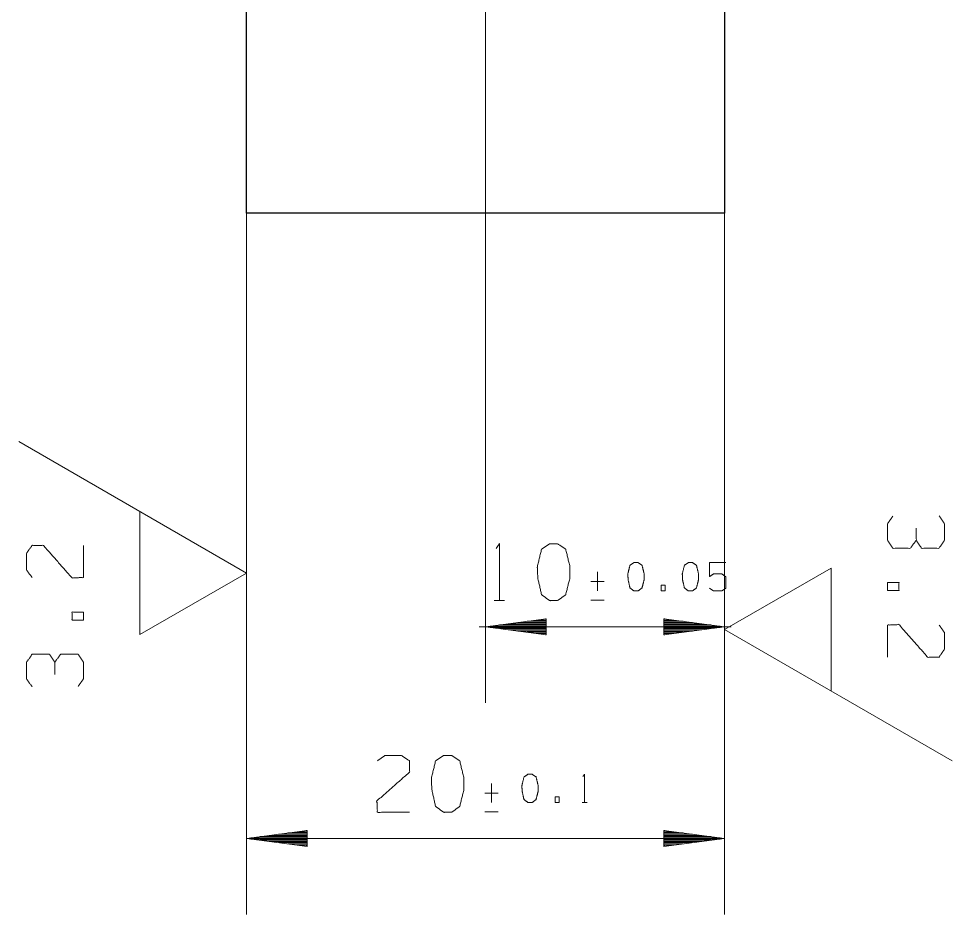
# Model space of a CAD drawing. Header units: millimetres. Extents: x 0 to 420, y 0 to 297.
# Drawn here: x 318.57 to 357.61, y 87.22 to 124.67 of the extents above; entities that cross this region are included whole.
import ezdxf

# ---------------------------------------------------------------- set-up
doc = ezdxf.new("R2010")
doc.units = ezdxf.units.MM
doc.layers.add('101', color=7, linetype='Continuous', true_color=0xffffff)

msp = doc.modelspace()

# ---------------------------------------------------------------- linework, layer by layer
at = {"layer": '101', "color": 22, "linetype": 'Continuous', "lineweight": 18}
for p, q in [((338.094, 152.039), (338.094, 96.066)), ((328.094, 116.539), (328.094, 87.215)), ((348.094, 116.539), (348.094, 96.066)), ((348.094, 116.539), (348.094, 87.215)), ((328.094, 97.678), (328.094, 105.298)), ((348.094, 102.938), (348.094, 95.318)), ((340.634, 99.576), (338.094, 99.241)), ((340.634, 99.572), (340.602, 99.572)), ((340.634, 99.572), (340.602, 99.572)), ((340.634, 98.907), (340.634, 99.576)), ((348.094, 99.241), (345.554, 99.576)), ((345.554, 99.576), (345.554, 98.907)), ((345.554, 99.572), (345.586, 99.572)), ((345.554, 99.572), (345.586, 99.572)), ((337.827, 99.241), (348.361, 99.241)), ((338.094, 99.241), (340.634, 98.907)), ((340.634, 99.267), (338.287, 99.267)), ((340.634, 99.216), (338.287, 99.216)), ((340.634, 99.318), (338.673, 99.318)), ((340.634, 99.165), (338.673, 99.165)), ((340.634, 99.368), (339.059, 99.368)), ((340.634, 99.419), (339.445, 99.419)), ((340.634, 99.47), (339.831, 99.47)), ((340.634, 99.521), (340.216, 99.521)), ((345.554, 99.521), (345.972, 99.521)), ((345.554, 99.47), (346.358, 99.47)), ((345.554, 99.419), (346.744, 99.419)), ((345.554, 99.368), (347.129, 99.368)), ((345.554, 99.318), (347.515, 99.318)), ((345.554, 99.267), (347.901, 99.267)), ((345.554, 98.907), (348.094, 99.241)), ((345.554, 99.216), (347.901, 99.216)), ((345.554, 99.165), (347.515, 99.165)), ((340.634, 99.114), (339.059, 99.114)), ((340.634, 99.064), (339.445, 99.064)), ((340.634, 99.013), (339.831, 99.013)), ((340.634, 98.962), (340.216, 98.962)), ((340.634, 98.911), (340.602, 98.911)), ((340.634, 98.911), (340.602, 98.911)), ((345.554, 99.114), (347.129, 99.114)), ((345.554, 99.064), (346.744, 99.064)), ((345.554, 99.013), (346.358, 99.013)), ((345.554, 98.962), (345.972, 98.962)), ((345.554, 98.911), (345.586, 98.911)), ((345.554, 98.911), (345.586, 98.911)), ((330.634, 90.725), (328.094, 90.39)), ((330.634, 90.619), (329.83, 90.619)), ((330.634, 90.67), (330.216, 90.67)), ((330.634, 90.721), (330.602, 90.721)), ((330.634, 90.721), (330.602, 90.721)), ((330.634, 90.056), (330.634, 90.725)), ((348.094, 90.39), (345.554, 90.725)), ((345.554, 90.725), (345.554, 90.056)), ((345.554, 90.721), (345.586, 90.721)), ((345.554, 90.721), (345.586, 90.721)), ((345.554, 90.67), (345.972, 90.67)), ((345.554, 90.619), (346.358, 90.619)), ((348.094, 90.39), (328.094, 90.39)), ((328.094, 90.39), (330.634, 90.056)), ((330.634, 90.416), (328.287, 90.416)), ((330.634, 90.365), (328.287, 90.365)), ((330.634, 90.467), (328.673, 90.467)), ((330.634, 90.314), (328.673, 90.314)), ((330.634, 90.517), (329.059, 90.517)), ((330.634, 90.263), (329.059, 90.263)), ((330.634, 90.568), (329.445, 90.568)), ((330.634, 90.213), (329.445, 90.213)), ((345.554, 90.568), (346.744, 90.568)), ((345.554, 90.517), (347.129, 90.517)), ((345.554, 90.467), (347.515, 90.467)), ((345.554, 90.416), (347.901, 90.416)), ((345.554, 90.056), (348.094, 90.39)), ((345.554, 90.365), (347.901, 90.365)), ((345.554, 90.314), (347.515, 90.314)), ((345.554, 90.263), (347.129, 90.263)), ((345.554, 90.213), (346.744, 90.213)), ((330.634, 90.162), (329.83, 90.162)), ((330.634, 90.111), (330.216, 90.111)), ((330.634, 90.06), (330.602, 90.06)), ((330.634, 90.06), (330.602, 90.06)), ((345.554, 90.162), (346.358, 90.162)), ((345.554, 90.111), (345.972, 90.111)), ((345.554, 90.06), (345.586, 90.06)), ((345.554, 90.06), (345.586, 90.06))]:
    msp.add_line(p, q, dxfattribs=at)
at = {"layer": '101', "color": 151, "linetype": 'Continuous', "lineweight": 25}
for p, q in [((328.094, 116.539), (328.094, 150.539)), ((348.094, 150.539), (348.094, 116.539)), ((348.094, 116.539), (328.094, 116.539))]:
    msp.add_line(p, q, dxfattribs=at)
at = {"layer": '101', "color": 163, "linetype": 'Continuous', "lineweight": 13}
for p, q in [((328.094, 101.488), (318.574, 106.984)), ((323.644, 98.918), (323.644, 104.057)), ((348.094, 99.128), (352.544, 101.698)), ((352.544, 101.698), (352.544, 96.559)), ((328.094, 101.488), (323.644, 98.918)), ((348.094, 99.128), (357.614, 93.632))]:
    msp.add_line(p, q, dxfattribs=at)
at = {"layer": '101', "color": 72, "linetype": 'Continuous', "lineweight": 18}
for p, q in [((342.778, 101.54), (342.778, 100.74)), ((343.061, 101.14), (342.495, 101.14)), ((338.463, 100.334), (338.887, 100.334)), ((342.495, 100.353), (343.061, 100.353)), ((338.347, 92.689), (338.347, 91.889)), ((338.63, 92.289), (338.064, 92.289)), ((342.131, 91.889), (342.343, 91.889)), ((338.064, 91.502), (338.63, 91.502))]:
    msp.add_line(p, q, dxfattribs=at)
for points, knots in [([(355.132, 103.867), (354.907, 103.549), (354.907, 102.859), (355.132, 102.524), (355.857, 102.524), (356.107, 102.859), (356.107, 103.372)], [0, 0, 0.124124, 0.343689, 0.47245, 0.70338, 0.836732, 1, 1]), ([(356.107, 102.859), (356.332, 102.524), (357.057, 102.524), (357.282, 102.859), (357.282, 103.549), (357.057, 103.885)], [0, 0, 0.15387, 0.429847, 0.583725, 0.846122, 1, 1]), ([(338.534, 102.509), (338.675, 102.709), (338.675, 100.334)], [0, 0, 0.093486, 1, 1]), ([(341.111, 100.334), (341.447, 100.584), (341.623, 101.284), (341.623, 101.759), (341.447, 102.484), (341.111, 102.709), (340.775, 102.709), (340.439, 102.484), (340.262, 101.759), (340.28, 101.284), (340.439, 100.584), (340.775, 100.334), (341.111, 100.334)], [0, 0, 0.067527, 0.183973, 0.260585, 0.380944, 0.446144, 0.500307, 0.565506, 0.685865, 0.76253, 0.87831, 0.945837, 1, 1]), ([(319.132, 101.302), (318.907, 101.62), (318.907, 102.31), (319.132, 102.645), (319.607, 102.645), (320.807, 101.284), (321.282, 101.302), (321.282, 102.645)], [0, 0, 0.069692, 0.192977, 0.265273, 0.350228, 0.674739, 0.759753, 1, 1]), ([(344.471, 100.74), (344.639, 100.865), (344.727, 101.215), (344.727, 101.453), (344.639, 101.815), (344.471, 101.928), (344.303, 101.928), (344.135, 101.815), (344.047, 101.453), (344.056, 101.215), (344.135, 100.865), (344.303, 100.74), (344.471, 100.74)], [0, 0, 0.067525, 0.183968, 0.260582, 0.380941, 0.446137, 0.5003, 0.565502, 0.685861, 0.762527, 0.878306, 0.945837, 1, 1]), ([(346.747, 100.74), (346.915, 100.865), (347.004, 101.215), (347.004, 101.453), (346.915, 101.815), (346.747, 101.928), (346.58, 101.928), (346.412, 101.815), (346.323, 101.453), (346.332, 101.215), (346.412, 100.865), (346.58, 100.74), (346.747, 100.74)], [0, 0, 0.067525, 0.18397, 0.260583, 0.380943, 0.446139, 0.500302, 0.565504, 0.685863, 0.762529, 0.878307, 0.945837, 1, 1]), ([(347.461, 100.853), (347.629, 100.74), (347.974, 100.74), (348.142, 100.853), (348.142, 101.328), (347.974, 101.453), (347.629, 101.453), (347.461, 101.34), (347.461, 101.928), (348.142, 101.928)], [0, 0, 0.06223, 0.168343, 0.230573, 0.376814, 0.441266, 0.547379, 0.609609, 0.790486, 1, 1]), ([(345.441, 100.74), (345.609, 100.74), (345.609, 100.978), (345.441, 100.978), (345.441, 100.74)], [0, 0, 0.207082, 0.5, 0.707082, 1, 1]), ([(354.907, 101.095), (354.907, 100.76), (355.382, 100.76), (355.382, 101.095), (354.907, 101.095)], [0, 0, 0.207086, 0.5, 0.707086, 1, 1]), ([(321.282, 99.521), (321.282, 99.856), (320.807, 99.856), (320.807, 99.521), (321.282, 99.521)], [0, 0, 0.207086, 0.5, 0.707086, 1, 1]), ([(357.057, 99.314), (357.282, 98.996), (357.282, 98.306), (357.057, 97.971), (356.582, 97.971), (355.382, 99.332), (354.907, 99.314), (354.907, 97.971)], [0, 0, 0.069695, 0.192979, 0.265277, 0.350225, 0.674739, 0.759753, 1, 1]), ([(320.082, 97.757), (319.857, 98.092), (319.132, 98.092), (318.907, 97.757), (318.907, 97.067), (319.132, 96.731)], [0, 0, 0.153875, 0.429853, 0.583728, 0.846125, 1, 1]), ([(321.057, 96.749), (321.282, 97.067), (321.282, 97.757), (321.057, 98.092), (320.332, 98.092), (320.082, 97.757), (320.082, 97.244)], [0, 0, 0.124121, 0.343688, 0.472446, 0.703377, 0.836734, 1, 1]), ([(333.573, 93.633), (333.891, 93.858), (334.58, 93.858), (334.916, 93.633), (334.916, 93.158), (333.555, 91.958), (333.573, 91.483), (334.916, 91.483)], [0, 0, 0.069694, 0.192979, 0.265274, 0.350227, 0.67474, 0.759752, 1, 1]), ([(336.68, 91.483), (337.016, 91.733), (337.192, 92.433), (337.192, 92.908), (337.016, 93.633), (336.68, 93.858), (336.344, 93.858), (336.008, 93.633), (335.831, 92.908), (335.849, 92.433), (336.008, 91.733), (336.344, 91.483), (336.68, 91.483)], [0, 0, 0.067527, 0.183972, 0.260584, 0.380943, 0.446142, 0.500305, 0.565505, 0.685864, 0.762529, 0.87831, 0.945837, 1, 1]), ([(340.04, 91.889), (340.208, 92.014), (340.296, 92.364), (340.296, 92.602), (340.208, 92.964), (340.04, 93.077), (339.872, 93.077), (339.704, 92.964), (339.616, 92.602), (339.625, 92.364), (339.704, 92.014), (339.872, 91.889), (340.04, 91.889)], [0, 0, 0.067525, 0.183968, 0.260581, 0.38094, 0.446136, 0.500306, 0.565502, 0.68586, 0.762527, 0.878305, 0.94583, 1, 1]), ([(342.166, 92.977), (342.237, 93.077), (342.237, 91.889)], [0, 0, 0.093489, 1, 1]), ([(341.01, 91.889), (341.178, 91.889), (341.178, 92.127), (341.01, 92.127), (341.01, 91.889)], [0, 0, 0.207082, 0.5, 0.707082, 1, 1])]:
    msp.add_open_spline(points, degree=1, knots=knots, dxfattribs=at)

doc.saveas('drawing.dxf')
